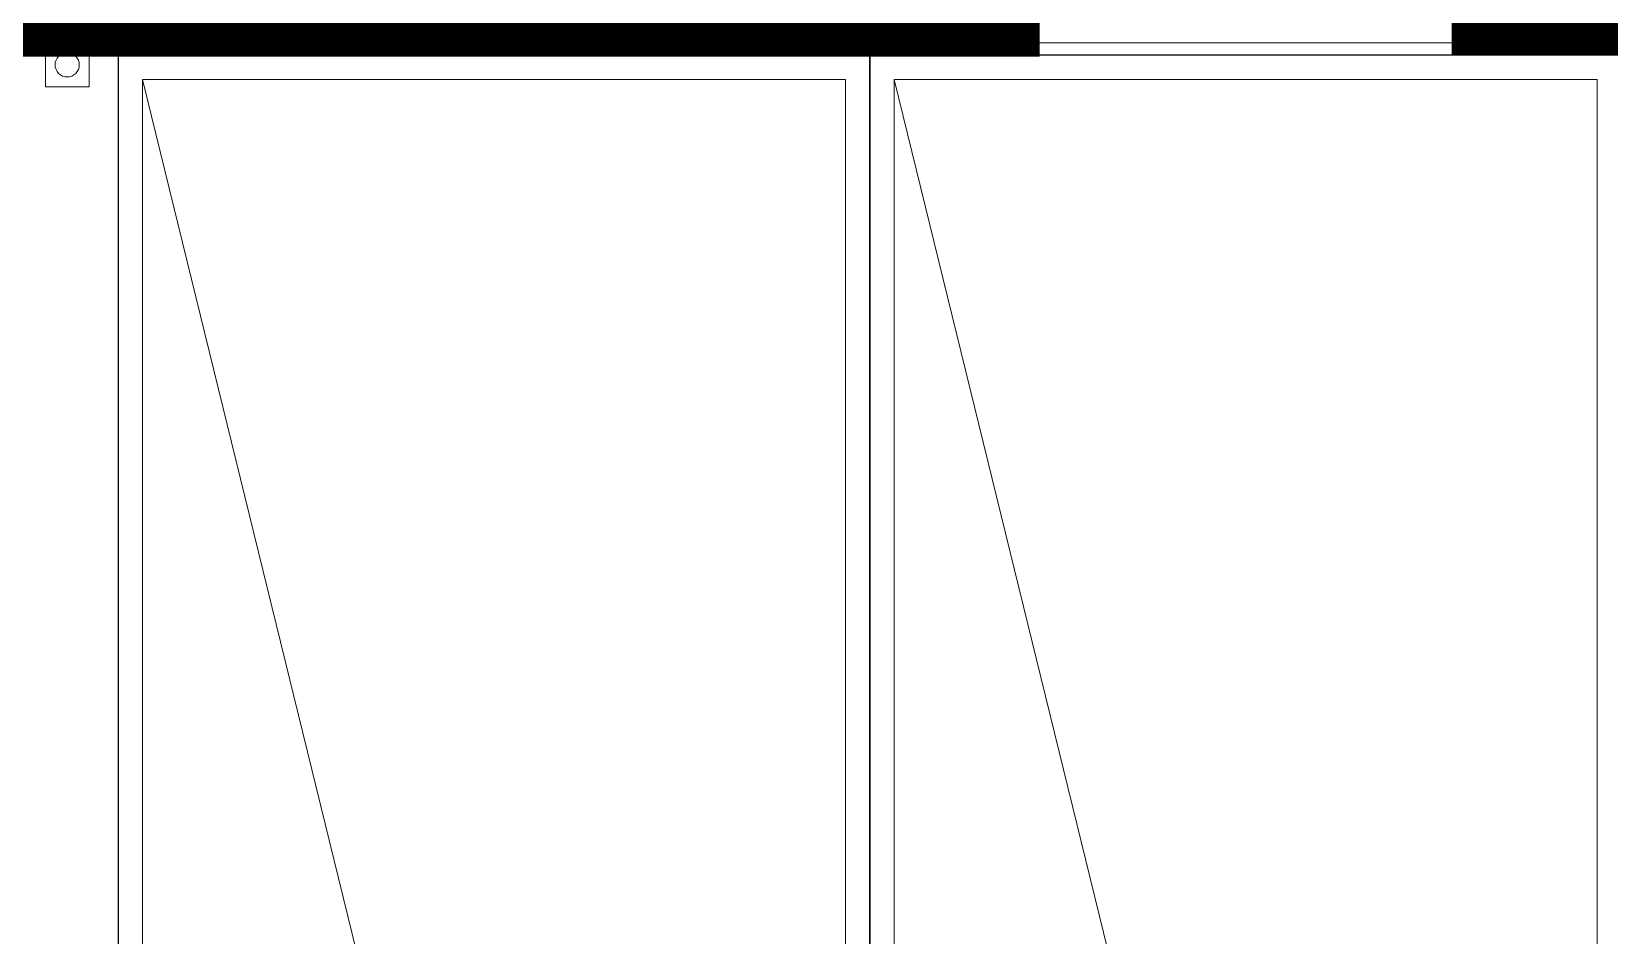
# Model space of a CAD drawing. Header units: millimetres. Extents: x 4739419 to 5837985, y 2291271 to 3446271.
# Drawn here: x 4943605 to 4950112, y 2451114 to 2454838 of the extents above; entities that cross this region are included whole.
import ezdxf

# ---------------------------------------------------------------- set-up
doc = ezdxf.new("R2010")
doc.units = ezdxf.units.MM
doc.layers.get('0').update_dxf_attribs({"color": 255})
doc.layers.add('HEB-Angle joint', color=1, linetype='Continuous')
doc.layers.add('XR-평면도$0$Parking_화물', color=9, linetype='Continuous')
doc.layers.add('XR-평면도$0$A-ELEV-LIN3', color=9, linetype='Continuous', lineweight=18)
doc.layers.add('XR-평면도$0$A-XXXX-HID', color=9, linetype='Continuous', lineweight=18)

# ---------------------------------------------------------------- blocks, each defined once
blk = doc.blocks.new('XR-평면도$0$주차구획_1')
at = {"layer": 'XR-평면도$0$A-ELEV-LIN3'}
blk.add_line((-5900, 1450), (5900, -1450), dxfattribs=at)
blk.add_lwpolyline([(-5900, 1450), (5900, 1450), (5900, -1450), (-5900, -1450)], close=True, dxfattribs=at)
at = {"layer": 'XR-평면도$0$Parking_화물'}
blk.add_lwpolyline([(-6000, 1550), (6000, 1550), (6000, -1550), (-6000, -1550)], close=True, dxfattribs=at)
blk = doc.blocks.new('XR-평면도$0$화물주차구획_1F(210411)')
at = {"xscale": -1.000000000000001}
for p in [(12150544, 795313.4), (12150544, 792213.4)]:
    blk.add_blockref('XR-평면도$0$주차구획_1', p, dxfattribs=at)
blk = doc.blocks.new('XR-평면도$0$b1')
at = {"layer": 'XR-평면도$0$A-XXXX-HID'}
blk.add_lwpolyline([(0, 180), (180, 180), (180, 0), (0, 0), (0, 180)], dxfattribs=at)
blk.add_circle((90, 90), 50, dxfattribs=at)
blk = doc.blocks.new('XR-평면도$0$스크린+범퍼_기준층(도크레밸러)')
at = {"rotation": 270}
blk.add_blockref('XR-평면도$0$b1', (600, -550), dxfattribs=at)

msp = doc.modelspace()

# ---------------------------------------------------------------- linework, layer by layer
at = {"layer": 'HEB-Angle joint', "const_width": 300}
msp.add_lwpolyline([(4970634.5, 2491231.7), (4970634.5, 2454889.2), (4949611.8, 2454889.2), (4949611.8, 2458391.2), (4947611.8, 2458391.2), (4947611.8, 2454885.2), (4943111.8, 2454885.2), (4943111.8, 2488391.2), (4932111.8, 2488391.2), (4932111.8, 2491231.7), (4970634.5, 2491257.7)], dxfattribs=at)
at = {"layer": 'XR-평면도$0$A-ELEV-LIN3'}
msp.add_lwpolyline([(4906611.8, 2442991.2), (4906611.8, 2441491.2), (4908211.8, 2441491.2), (4908211.8, 2442391.2), (4920461.8, 2442391.2), (4920461.8, 2441791.2), (4921761.8, 2441791.2), (4921761.8, 2443491.2), (4920661.8, 2443491.2), (4920661.8, 2454791.2), (4976561.8, 2454791.2), (4976561.8, 2443491.2), (4975461.8, 2443491.2), (4975461.8, 2441791.2), (4976761.8, 2441791.2)], dxfattribs=at)
msp.add_lwpolyline([(4906611.8, 2442991.2), (4906611.8, 2441491.2), (4908211.8, 2441491.2), (4908211.8, 2442391.2), (4920461.8, 2442391.2), (4920461.8, 2441791.2), (4921761.8, 2441791.2), (4921761.8, 2443491.2), (4920661.8, 2443491.2), (4920661.8, 2454791.2), (4976561.8, 2454791.2), (4976561.8, 2443491.2), (4975461.8, 2443491.2), (4975461.8, 2441791.2), (4976761.8, 2441791.2)], dxfattribs=at)
msp.add_lwpolyline([(4906611.8, 2442991.2), (4906611.8, 2441491.2), (4908211.8, 2441491.2), (4908211.8, 2442391.2), (4920461.8, 2442391.2), (4920461.8, 2441791.2), (4921761.8, 2441791.2), (4921761.8, 2443491.2), (4920661.8, 2443491.2), (4920661.8, 2454791.2), (4976561.8, 2454791.2), (4976561.8, 2443491.2), (4975461.8, 2443491.2), (4975461.8, 2441791.2), (4976761.8, 2441791.2)], dxfattribs=at)

# ---------------------------------------------------------------- block references
at = {"xscale": -1, "rotation": 90}
msp.add_blockref('XR-평면도$0$스크린+범퍼_기준층(도크레밸러)', (4943111.8, 2455391.2), dxfattribs=at)
msp.add_blockref('XR-평면도$0$스크린+범퍼_기준층(도크레밸러)', (4943111.8, 2455391.2), dxfattribs=at)
msp.add_blockref('XR-평면도$0$스크린+범퍼_기준층(도크레밸러)', (4943111.8, 2455391.2), dxfattribs=at)
at = {"color": 2, "rotation": 90}
msp.add_blockref('XR-평면도$0$화물주차구획_1F(210411)', (5740825.2, -9701802.7), dxfattribs=at)
msp.add_blockref('XR-평면도$0$화물주차구획_1F(210411)', (5740825.2, -9701802.7), dxfattribs=at)
msp.add_blockref('XR-평면도$0$화물주차구획_1F(210411)', (5740825.2, -9701802.7), dxfattribs=at)

doc.saveas('drawing.dxf')
